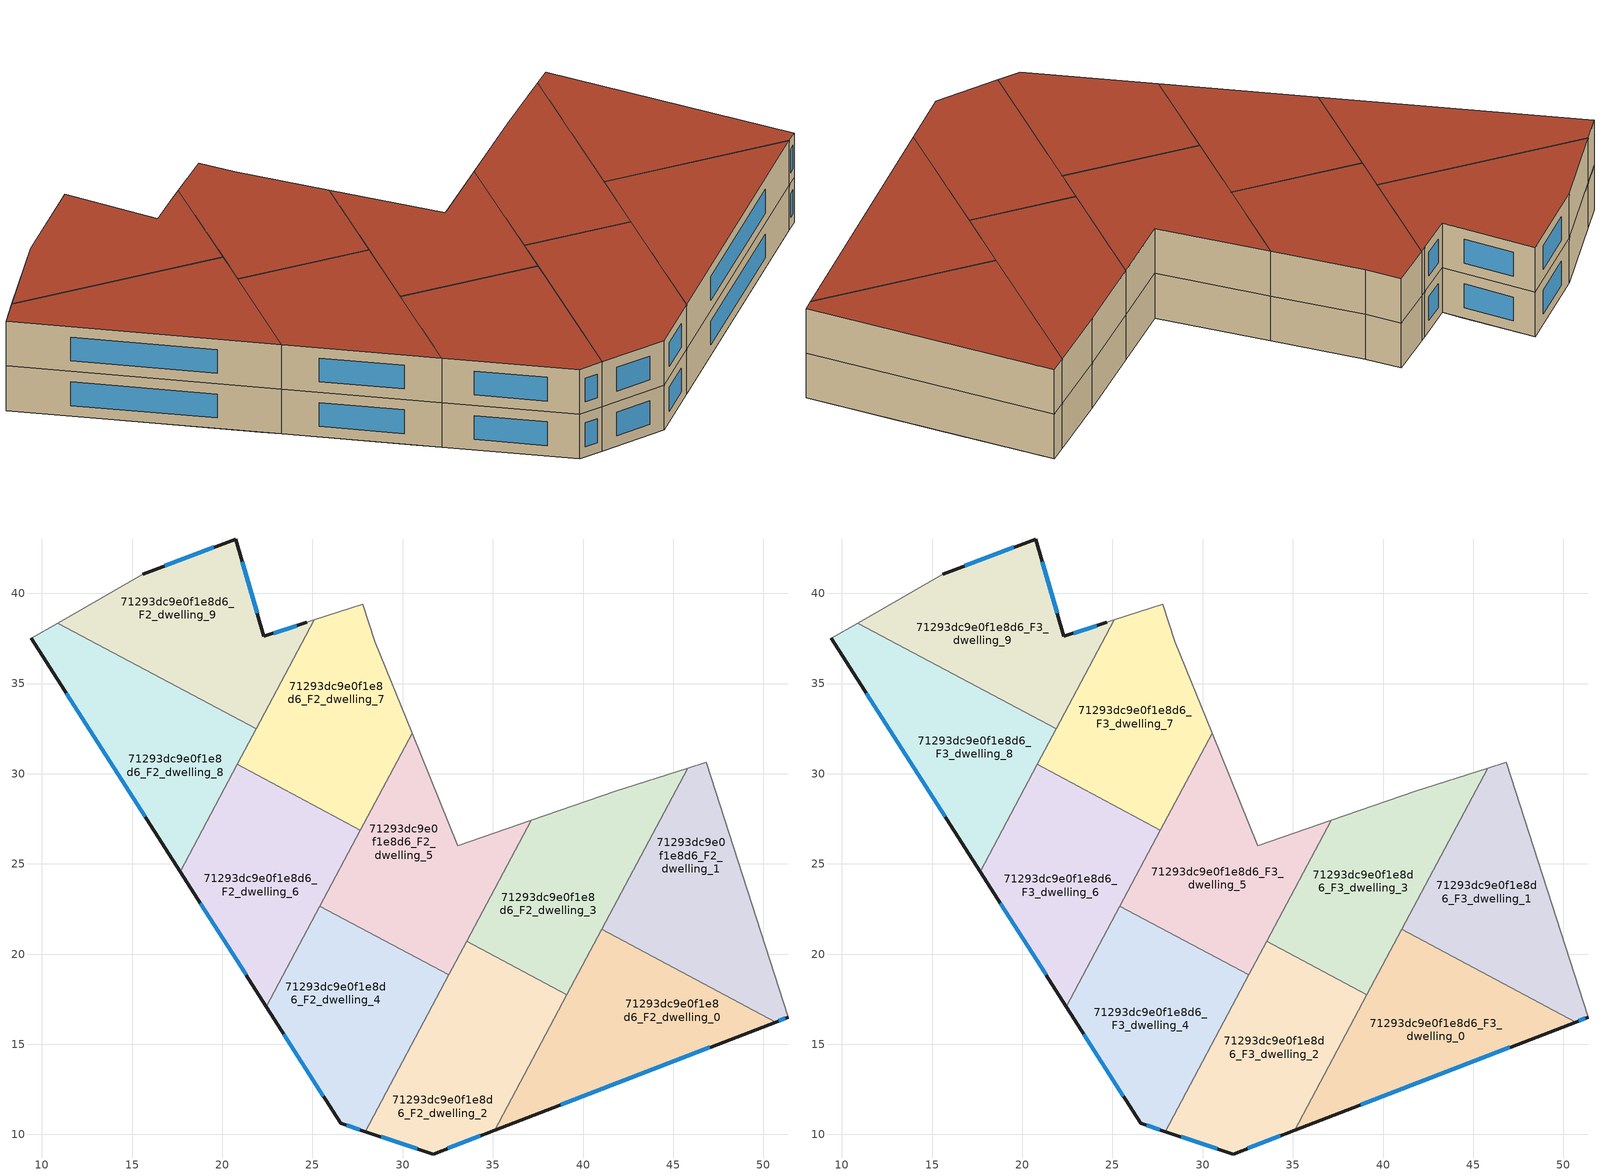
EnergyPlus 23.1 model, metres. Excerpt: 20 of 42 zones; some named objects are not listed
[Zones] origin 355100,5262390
71293dc9e0f1e8d6_F2_dwelling_0
 floor to 71293dc9e0f1e8d6_F1_dwelling_1 (EU_floor_Construction): 50.68,16.24 43.59,13.5 40.41,18.49 43.16,20.25 z6
 floor to 71293dc9e0f1e8d6_F1_dwelling_3 (EU_floor_Construction): 43.16,20.25 39.04,17.61 41.04,21.38 z6
 floor adiabatic (EU_floor_Construction): 40.41,18.49 43.59,13.5 35.1,10.23 39.04,17.61 z6
 wall outside (EU_wall_Construction): 35.1,10.23 50.68,16.24 z6:9
 wall to 71293dc9e0f1e8d6_F2_dwelling_1 (EU_wall_Construction): 50.68,16.24 41.04,21.38 z6:9
 wall to 71293dc9e0f1e8d6_F2_dwelling_2 (EU_wall_Construction): 39.11,17.75 35.1,10.23 z6:9
 wall to 71293dc9e0f1e8d6_F2_dwelling_3 (EU_wall_Construction): 41.04,21.38 39.11,17.75 z6:9
 window (EU_Window_Construction): 38.76,11.64 47.03,14.83 z6.7:8.3
71293dc9e0f1e8d6_F2_dwelling_1
 floor to 71293dc9e0f1e8d6_F1_dwelling_5 (EU_floor_Construction): 46.84,30.65 48.99,23.96 43.18,20.25 41.69,22.59 45.81,30.32 z6
 floor to 71293dc9e0f1e8d6_F1_dwelling_1 (EU_floor_Construction): 48.99,23.96 51.38,16.5 50.68,16.24 43.16,20.25 z6
 floor to 71293dc9e0f1e8d6_F1_dwelling_3 (EU_floor_Construction): 41.69,22.59 43.18,20.25 43.16,20.24 41.04,21.38 z6
 wall outside (EU_wall_Construction): 50.68,16.24 51.38,16.5 z6:9
 wall adiabatic (EU_wall_Construction): 51.38,16.5 46.84,30.65 45.81,30.32 z6:9
 wall to 71293dc9e0f1e8d6_F2_dwelling_3 (EU_wall_Construction): 45.81,30.32 41.04,21.38 z6:9
 window (EU_Window_Construction): 50.85,16.3 51.21,16.44 z6.7:8.3
71293dc9e0f1e8d6_F2_dwelling_2
 floor to 71293dc9e0f1e8d6_F1_dwelling_0 (EU_floor_Construction): 31.95,17.68 35.83,11.6 35.11,10.23 31.7,8.92 27.94,10.16 z6
 floor to 71293dc9e0f1e8d6_F1_dwelling_2 (EU_floor_Construction): 37.26,18.74 38.28,17.13 39.04,17.61 35.83,11.6 31.95,17.68 32.74,19.18 34.42,20.25 z6
 floor to 71293dc9e0f1e8d6_F1_dwelling_3 (EU_floor_Construction): 39.11,17.75 39.04,17.61 38.28,17.13 37.26,18.74 z6
 floor to 71293dc9e0f1e8d6_F1_dwelling_4 (EU_floor_Construction): 34.42,20.25 32.74,19.18 33.56,20.71 z6
 wall outside (EU_wall_Construction): 27.94,10.16 31.7,8.92 35.1,10.23 z6:9
 wall to 71293dc9e0f1e8d6_F2_dwelling_4 (EU_wall_Construction): 32.57,18.84 27.94,10.16 z6:9
 wall to 71293dc9e0f1e8d6_F2_dwelling_3 (EU_wall_Construction): 39.11,17.75 33.56,20.71 z6:9
 wall to 71293dc9e0f1e8d6_F2_dwelling_5 (EU_wall_Construction): 33.56,20.71 32.57,18.84 z6:9
 window (EU_Window_Construction): 28.82,9.87 30.81,9.21 / 32.5,9.23 34.3,9.92 z6.7:8.3
71293dc9e0f1e8d6_F2_dwelling_3
 floor to 71293dc9e0f1e8d6_F1_dwelling_3 (EU_floor_Construction): 38.34,27.84 41.69,22.59 39.11,17.75 37.26,18.74 35.75,21.1 34.63,20.38 33.95,21.45 37.13,27.42 z6
 floor to 71293dc9e0f1e8d6_F1_dwelling_5 (EU_floor_Construction): 45.81,30.32 41.69,22.59 38.34,27.84 41.8,29.04 z6
 floor to 71293dc9e0f1e8d6_F1_dwelling_2 (EU_floor_Construction): 35.75,21.1 37.26,18.74 34.42,20.25 z6
 floor to 71293dc9e0f1e8d6_F1_dwelling_4 (EU_floor_Construction): 33.95,21.45 34.63,20.38 34.42,20.25 33.56,20.71 z6
 wall adiabatic (EU_wall_Construction): 45.81,30.32 41.8,29.04 37.13,27.42 z6:9
 wall to 71293dc9e0f1e8d6_F2_dwelling_5 (EU_wall_Construction): 37.13,27.42 33.56,20.71 z6:9
71293dc9e0f1e8d6_F2_dwelling_4
 floor to 71293dc9e0f1e8d6_F1_dwelling_4 (EU_floor_Construction): 32.38,18.95 24.48,13.9 22.44,17.09 23.8,19.65 27.1,21.76 z6
 floor to 71293dc9e0f1e8d6_F1_dwelling_0 (EU_floor_Construction): 31.5,18.38 31.95,17.68 27.94,10.16 26.58,10.61 24.48,13.9 z6
 floor adiabatic (EU_floor_Construction): 27.1,21.76 23.8,19.65 25.41,22.66 z6
 floor to 71293dc9e0f1e8d6_F1_dwelling_2 (EU_floor_Construction): 32.57,18.84 31.95,17.68 31.5,18.38 32.38,18.95 z6
 wall outside (EU_wall_Construction): 22.44,17.09 26.58,10.61 27.94,10.16 z6:9
 wall to 71293dc9e0f1e8d6_F2_dwelling_5 (EU_wall_Construction): 32.57,18.84 25.41,22.66 z6:9
 wall to 71293dc9e0f1e8d6_F2_dwelling_6 (EU_wall_Construction): 25.41,22.66 22.44,17.09 z6:9
 window (EU_Window_Construction): 23.41,15.57 25.6,12.13 / 26.9,10.51 27.62,10.27 z6.7:8.3
71293dc9e0f1e8d6_F2_dwelling_5
 floor to 71293dc9e0f1e8d6_F1_dwelling_3 (EU_floor_Construction): 37.13,27.42 33.95,21.45 31.83,24.77 33.21,25.65 31.51,29.82 33.07,26.01 z6
 floor to 71293dc9e0f1e8d6_F1_dwelling_7 (EU_floor_Construction): 30.52,32.25 33.21,25.65 27.79,22.19 26.36,24.44 z6
 floor to 71293dc9e0f1e8d6_F1_dwelling_4 (EU_floor_Construction): 31.83,24.77 33.95,21.45 32.74,19.18 32.38,18.95 27.1,21.76 z6
 floor to 71293dc9e0f1e8d6_F1_dwelling_2 (EU_floor_Construction): 32.74,19.18 32.57,18.84 32.38,18.95 z6
 floor adiabatic (EU_floor_Construction): 26.36,24.44 27.79,22.19 27.1,21.76 25.41,22.66 z6
 wall adiabatic (EU_wall_Construction): 37.13,27.42 33.07,26.01 30.52,32.25 z6:9
 wall to 71293dc9e0f1e8d6_F2_dwelling_7 (EU_wall_Construction): 30.52,32.25 27.66,26.88 z6:9
 wall to 71293dc9e0f1e8d6_F2_dwelling_6 (EU_wall_Construction): 27.66,26.88 25.41,22.66 z6:9
71293dc9e0f1e8d6_F2_dwelling_6
 floor to 71293dc9e0f1e8d6_F1_dwelling_6 (EU_floor_Construction): 23.32,29.19 26.36,24.44 23.8,19.65 21.67,18.29 17.66,24.57 18.8,26.71 22.98,29.37 z6
 floor to 71293dc9e0f1e8d6_F1_dwelling_4 (EU_floor_Construction): 23.8,19.65 22.44,17.09 21.67,18.29 z6
 floor to 71293dc9e0f1e8d6_F1_dwelling_7 (EU_floor_Construction): 27.66,26.88 26.36,24.44 23.32,29.19 z6
 floor adiabatic (EU_floor_Construction): 22.98,29.37 18.8,26.71 20.83,30.52 z6
 wall outside (EU_wall_Construction): 17.66,24.57 22.44,17.09 z6:9
 wall to 71293dc9e0f1e8d6_F2_dwelling_7 (EU_wall_Construction): 27.66,26.88 20.83,30.52 z6:9
 wall to 71293dc9e0f1e8d6_F2_dwelling_8 (EU_wall_Construction): 20.83,30.52 17.66,24.57 z6:9
 window (EU_Window_Construction): 18.78,22.82 21.32,18.85 z6.7:8.3
71293dc9e0f1e8d6_F2_dwelling_7
 floor to 71293dc9e0f1e8d6_F1_dwelling_9 (EU_floor_Construction): 27.78,39.39 28.44,37.34 29.89,33.79 23.28,29.56 21.67,32.09 25.1,38.54 z6
 floor to 71293dc9e0f1e8d6_F1_dwelling_7 (EU_floor_Construction): 29.89,33.79 30.52,32.25 27.66,26.88 23.32,29.19 23.14,29.48 z6
 floor to 71293dc9e0f1e8d6_F1_dwelling_8 (EU_floor_Construction): 21.67,32.09 23.28,29.56 22.98,29.37 20.83,30.52 z6
 floor to 71293dc9e0f1e8d6_F1_dwelling_6 (EU_floor_Construction): 23.14,29.48 23.32,29.19 22.98,29.37 z6
 wall adiabatic (EU_wall_Construction): 30.52,32.25 28.44,37.34 27.78,39.39 25.1,38.54 z6:9
 wall to 71293dc9e0f1e8d6_F2_dwelling_9 (EU_wall_Construction): 25.1,38.54 21.88,32.5 z6:9
 wall to 71293dc9e0f1e8d6_F2_dwelling_8 (EU_wall_Construction): 21.88,32.5 20.83,30.52 z6:9
71293dc9e0f1e8d6_F2_dwelling_8
 floor to 71293dc9e0f1e8d6_F1_dwelling_8 (EU_floor_Construction): 21.16,32.88 21.67,32.09 18.8,26.71 17.03,25.57 12.48,32.7 16.58,35.32 z6
 floor to 71293dc9e0f1e8d6_F1_dwelling_10 (EU_floor_Construction): 16.58,35.32 12.48,32.7 9.41,37.5 10.89,38.35 z6
 floor to 71293dc9e0f1e8d6_F1_dwelling_6 (EU_floor_Construction): 18.8,26.71 17.66,24.57 17.03,25.57 z6
 floor to 71293dc9e0f1e8d6_F1_dwelling_9 (EU_floor_Construction): 21.88,32.5 21.67,32.09 21.16,32.88 z6
 wall outside (EU_wall_Construction): 9.41,37.5 17.66,24.57 z6:9
 wall adiabatic (EU_wall_Construction): 10.89,38.36 9.41,37.5 z6:9
 wall to 71293dc9e0f1e8d6_F2_dwelling_9 (EU_wall_Construction): 21.88,32.5 10.89,38.36 z6:9
 window (EU_Window_Construction): 11.35,34.47 15.73,27.61 z6.7:8.3
71293dc9e0f1e8d6_F2_dwelling_9
 floor to 71293dc9e0f1e8d6_F1_dwelling_10 (EU_floor_Construction): 20.74,43.02 21.96,38.76 16.58,35.32 10.89,38.35 15.59,41.06 z6
 floor to 71293dc9e0f1e8d6_F1_dwelling_8 (EU_floor_Construction): 18.73,36.69 21.16,32.88 16.58,35.32 z6
 floor to 71293dc9e0f1e8d6_F1_dwelling_9 (EU_floor_Construction): 25.1,38.54 21.88,32.5 21.16,32.88 18.73,36.69 21.96,38.76 22.29,37.62 24.68,38.4 z6
 wall outside (EU_wall_Construction): 24.68,38.4 22.29,37.62 20.74,43.02 15.59,41.06 z6:9
 wall adiabatic (EU_wall_Construction): 25.1,38.54 24.68,38.4 / 15.59,41.06 10.89,38.36 z6:9
 window (EU_Window_Construction): 24.12,38.22 22.85,37.8 / 19.53,42.56 16.8,41.52 / 21.93,38.89 21.1,41.75 z6.7:8.3
71293dc9e0f1e8d6_F3_dwelling_0
 floor to 71293dc9e0f1e8d6_F2_dwelling_0 (EU_floor_Construction): 50.68,16.24 35.1,10.23 41.04,21.38 z9
 wall outside (EU_wall_Construction): 35.1,10.23 50.68,16.24 z9:12
 wall to 71293dc9e0f1e8d6_F3_dwelling_1 (EU_wall_Construction): 50.68,16.24 41.04,21.38 z9:12
 wall to 71293dc9e0f1e8d6_F3_dwelling_2 (EU_wall_Construction): 39.11,17.75 35.1,10.23 z9:12
 wall to 71293dc9e0f1e8d6_F3_dwelling_3 (EU_wall_Construction): 41.04,21.38 39.11,17.75 z9:12
 window (EU_Window_Construction): 38.76,11.64 47.03,14.83 z9.7:11.3
 roof outside (EU_roof_Construction): 50.68,16.24 41.04,21.38 35.1,10.23 z12
71293dc9e0f1e8d6_F3_dwelling_1
 floor to 71293dc9e0f1e8d6_F2_dwelling_1 (EU_floor_Construction): 46.84,30.65 51.38,16.5 50.68,16.24 41.04,21.38 45.81,30.32 z9
 wall outside (EU_wall_Construction): 50.68,16.24 51.38,16.5 z9:12
 wall adiabatic (EU_wall_Construction): 51.38,16.5 46.84,30.65 45.81,30.32 z9:12
 wall to 71293dc9e0f1e8d6_F3_dwelling_3 (EU_wall_Construction): 45.81,30.32 41.04,21.38 z9:12
 window (EU_Window_Construction): 50.85,16.3 51.21,16.44 z9.7:11.3
 roof outside (EU_roof_Construction): 51.38,16.5 46.84,30.65 45.81,30.32 41.04,21.38 50.68,16.24 z12
71293dc9e0f1e8d6_F3_dwelling_2
 floor to 71293dc9e0f1e8d6_F2_dwelling_2 (EU_floor_Construction): 39.11,17.75 35.1,10.23 31.7,8.92 27.94,10.16 33.56,20.71 z9
 wall outside (EU_wall_Construction): 27.94,10.16 31.7,8.92 35.1,10.23 z9:12
 wall to 71293dc9e0f1e8d6_F3_dwelling_4 (EU_wall_Construction): 32.57,18.84 27.94,10.16 z9:12
 wall to 71293dc9e0f1e8d6_F3_dwelling_3 (EU_wall_Construction): 39.11,17.75 33.56,20.71 z9:12
 wall to 71293dc9e0f1e8d6_F3_dwelling_5 (EU_wall_Construction): 33.56,20.71 32.57,18.84 z9:12
 window (EU_Window_Construction): 28.82,9.87 30.81,9.21 / 32.5,9.23 34.3,9.92 z9.7:11.3
 roof outside (EU_roof_Construction): 35.1,10.23 39.11,17.75 33.56,20.71 27.94,10.16 31.7,8.92 z12
71293dc9e0f1e8d6_F3_dwelling_3
 floor to 71293dc9e0f1e8d6_F2_dwelling_3 (EU_floor_Construction): 45.81,30.32 39.11,17.75 33.56,20.71 37.13,27.42 41.8,29.04 z9
 wall adiabatic (EU_wall_Construction): 45.81,30.32 41.8,29.04 37.13,27.42 z9:12
 wall to 71293dc9e0f1e8d6_F3_dwelling_5 (EU_wall_Construction): 37.13,27.42 33.56,20.71 z9:12
 roof outside (EU_roof_Construction): 39.11,17.75 45.81,30.32 41.8,29.04 37.13,27.42 33.56,20.71 z12
71293dc9e0f1e8d6_F3_dwelling_4
 floor to 71293dc9e0f1e8d6_F2_dwelling_4 (EU_floor_Construction): 32.57,18.84 27.94,10.16 26.58,10.61 22.44,17.09 25.41,22.66 z9
 wall outside (EU_wall_Construction): 22.44,17.09 26.58,10.61 27.94,10.16 z9:12
 wall to 71293dc9e0f1e8d6_F3_dwelling_5 (EU_wall_Construction): 32.57,18.84 25.41,22.66 z9:12
 wall to 71293dc9e0f1e8d6_F3_dwelling_6 (EU_wall_Construction): 25.41,22.66 22.44,17.09 z9:12
 window (EU_Window_Construction): 23.41,15.57 25.6,12.13 / 26.9,10.51 27.62,10.27 z9.7:11.3
 roof outside (EU_roof_Construction): 27.94,10.16 32.57,18.84 25.41,22.66 22.44,17.09 26.58,10.61 z12
71293dc9e0f1e8d6_F3_dwelling_5
 floor to 71293dc9e0f1e8d6_F2_dwelling_5 (EU_floor_Construction): 37.13,27.42 32.57,18.84 25.41,22.66 30.52,32.25 33.07,26.01 z9
 wall adiabatic (EU_wall_Construction): 37.13,27.42 33.07,26.01 30.52,32.25 z9:12
 wall to 71293dc9e0f1e8d6_F3_dwelling_7 (EU_wall_Construction): 30.52,32.25 27.66,26.88 z9:12
 wall to 71293dc9e0f1e8d6_F3_dwelling_6 (EU_wall_Construction): 27.66,26.88 25.41,22.66 z9:12
 roof outside (EU_roof_Construction): 32.57,18.84 37.13,27.42 33.07,26.01 30.52,32.25 25.41,22.66 z12
71293dc9e0f1e8d6_F3_dwelling_6
 floor to 71293dc9e0f1e8d6_F2_dwelling_6 (EU_floor_Construction): 27.66,26.88 22.44,17.09 17.66,24.57 20.83,30.52 z9
 wall outside (EU_wall_Construction): 17.66,24.57 22.44,17.09 z9:12
 wall to 71293dc9e0f1e8d6_F3_dwelling_7 (EU_wall_Construction): 27.66,26.88 20.83,30.52 z9:12
 wall to 71293dc9e0f1e8d6_F3_dwelling_8 (EU_wall_Construction): 20.83,30.52 17.66,24.57 z9:12
 window (EU_Window_Construction): 18.78,22.82 21.32,18.85 z9.7:11.3
 roof outside (EU_roof_Construction): 22.44,17.09 27.66,26.88 20.83,30.52 17.66,24.57 z12
71293dc9e0f1e8d6_F3_dwelling_7
 floor to 71293dc9e0f1e8d6_F2_dwelling_7 (EU_floor_Construction): 27.78,39.39 28.44,37.34 30.52,32.25 27.66,26.88 20.83,30.52 25.1,38.54 z9
 wall adiabatic (EU_wall_Construction): 30.52,32.25 28.44,37.34 27.78,39.39 25.1,38.54 z9:12
 wall to 71293dc9e0f1e8d6_F3_dwelling_9 (EU_wall_Construction): 25.1,38.54 21.88,32.5 z9:12
 wall to 71293dc9e0f1e8d6_F3_dwelling_8 (EU_wall_Construction): 21.88,32.5 20.83,30.52 z9:12
 roof outside (EU_roof_Construction): 27.66,26.88 30.52,32.25 28.44,37.34 27.78,39.39 25.1,38.54 20.83,30.52 z12
71293dc9e0f1e8d6_F3_dwelling_8
 floor to 71293dc9e0f1e8d6_F2_dwelling_8 (EU_floor_Construction): 21.88,32.5 17.66,24.57 9.41,37.5 10.89,38.36 z9
 wall outside (EU_wall_Construction): 9.41,37.5 17.66,24.57 z9:12
 wall adiabatic (EU_wall_Construction): 10.89,38.36 9.41,37.5 z9:12
 wall to 71293dc9e0f1e8d6_F3_dwelling_9 (EU_wall_Construction): 21.88,32.5 10.89,38.36 z9:12
 window (EU_Window_Construction): 11.35,34.47 15.73,27.61 z9.7:11.3
 roof outside (EU_roof_Construction): 17.66,24.57 21.88,32.5 10.89,38.36 9.41,37.5 z12
71293dc9e0f1e8d6_F3_dwelling_9
 floor to 71293dc9e0f1e8d6_F2_dwelling_9 (EU_floor_Construction): 20.74,43.02 22.29,37.62 24.68,38.4 25.1,38.54 21.88,32.5 10.89,38.36 15.59,41.06 z9
 wall outside (EU_wall_Construction): 24.68,38.4 22.29,37.62 20.74,43.02 15.59,41.06 z9:12
 wall adiabatic (EU_wall_Construction): 25.1,38.54 24.68,38.4 / 15.59,41.06 10.89,38.36 z9:12
 window (EU_Window_Construction): 24.12,38.22 22.85,37.8 / 19.53,42.56 16.8,41.52 / 21.93,38.89 21.1,41.75 z9.7:11.3
 roof outside (EU_roof_Construction): 21.88,32.5 25.1,38.54 24.68,38.4 22.29,37.62 20.74,43.02 15.59,41.06 10.89,38.36 z12
[Building]
EU S2 Campaign: North Axis=0; Terrain=City; Solar Distribution=FullExterior
[Site:Location]
Budapest.Ferenc.Liszt.Intl.AP: Latitude=47.437; Longitude=19.256; Time Zone=1; Elevation=185
[SizingPeriod:WeatherFileDays]
AnnualSizingPeriod: Begin Month=1; Begin Day of Month=1; End Month=12; End Day of Month=31; Day of Week for Start Day=Monday; Use Weather File Daylight Saving Period=No; Use Weather File Rain and Snow Indicators=No
[MATERIAL]
EU_InternalMass_Material: Roughness=MediumRough; Thickness=0.1; Conductivity=1; Density=1800; Specific Heat=900; Thermal Absorptance=0.9; Solar Absorptance=0.7; Visible Absorptance=0.7
[MATERIAL:NOMASS] Roughness=MediumRough; Thermal Absorptance=0.9; Solar Absorptance=0.7; Visible Absorptance=0.7
Name | Thermal Resistance
EU_wall_NoMass | 0.832559
EU_roof_NoMass | 1.39638
EU_floor_NoMass | 0.872794
[WINDOWMATERIAL:SIMPLEGLAZINGSYSTEM]
EU_Window_SimpleGlazing: UFactor=2.79869; Solar Heat Gain Coefficient=0.75; Visible Transmittance=0.75
[CONSTRUCTION]
EU_wall_Construction: EU_wall_NoMass
EU_roof_Construction: EU_roof_NoMass
EU_floor_Construction: EU_floor_NoMass
EU_Window_Construction: EU_Window_SimpleGlazing
EU_InternalMass_Construction: EU_InternalMass_Material
[ZONE] Type=1; Multiplier=1; Ceiling Height=autocalculate; Floor Area=autocalculate; Part of Total Floor Area=Yes
Name | Volume
71293dc9e0f1e8d6_F2_dwelling_0; 71293dc9e0f1e8d6_F3_dwelling_0 | 206.943
71293dc9e0f1e8d6_F2_dwelling_1; 71293dc9e0f1e8d6_F3_dwelling_1 | 206.934
71293dc9e0f1e8d6_F2_dwelling_2; 71293dc9e0f1e8d6_F3_dwelling_2 | 206.93
71293dc9e0f1e8d6_F2_dwelling_3; 71293dc9e0f1e8d6_F3_dwelling_3; 71293dc9e0f1e8d6_F2_dwelling_9; 71293dc9e0f1e8d6_F3_dwelling_9 | 206.918
71293dc9e0f1e8d6_F2_dwelling_4; 71293dc9e0f1e8d6_F3_dwelling_4 | 206.901
71293dc9e0f1e8d6_F2_dwelling_5; 71293dc9e0f1e8d6_F3_dwelling_5 | 206.903
71293dc9e0f1e8d6_F2_dwelling_6; 71293dc9e0f1e8d6_F3_dwelling_6 | 206.921
71293dc9e0f1e8d6_F2_dwelling_7; 71293dc9e0f1e8d6_F3_dwelling_7 | 206.923
71293dc9e0f1e8d6_F2_dwelling_8; 71293dc9e0f1e8d6_F3_dwelling_8 | 206.952
[INTERNALMASS] Construction=EU_InternalMass_Construction
Name | Zone or ZoneList | Surface Area
71293dc9e0f1e8d6_F2_dwelling_0_EU_InternalMass | 71293dc9e0f1e8d6_F2_dwelling_0 | 68.9803
71293dc9e0f1e8d6_F2_dwelling_1_EU_InternalMass | 71293dc9e0f1e8d6_F2_dwelling_1 | 68.9783
71293dc9e0f1e8d6_F2_dwelling_2_EU_InternalMass | 71293dc9e0f1e8d6_F2_dwelling_2 | 68.977
71293dc9e0f1e8d6_F2_dwelling_3_EU_InternalMass | 71293dc9e0f1e8d6_F2_dwelling_3 | 68.9732
71293dc9e0f1e8d6_F2_dwelling_4_EU_InternalMass | 71293dc9e0f1e8d6_F2_dwelling_4 | 68.9671
71293dc9e0f1e8d6_F2_dwelling_5_EU_InternalMass | 71293dc9e0f1e8d6_F2_dwelling_5 | 68.9657
71293dc9e0f1e8d6_F2_dwelling_6_EU_InternalMass | 71293dc9e0f1e8d6_F2_dwelling_6 | 68.9715
71293dc9e0f1e8d6_F2_dwelling_7_EU_InternalMass | 71293dc9e0f1e8d6_F2_dwelling_7 | 68.9735
71293dc9e0f1e8d6_F2_dwelling_8_EU_InternalMass | 71293dc9e0f1e8d6_F2_dwelling_8 | 68.9811
71293dc9e0f1e8d6_F2_dwelling_9_EU_InternalMass | 71293dc9e0f1e8d6_F2_dwelling_9 | 68.9721
71293dc9e0f1e8d6_F3_dwelling_0_EU_InternalMass | 71293dc9e0f1e8d6_F3_dwelling_0 | 68.9803
71293dc9e0f1e8d6_F3_dwelling_1_EU_InternalMass | 71293dc9e0f1e8d6_F3_dwelling_1 | 68.9783
71293dc9e0f1e8d6_F3_dwelling_2_EU_InternalMass | 71293dc9e0f1e8d6_F3_dwelling_2 | 68.977
71293dc9e0f1e8d6_F3_dwelling_3_EU_InternalMass | 71293dc9e0f1e8d6_F3_dwelling_3 | 68.9732
71293dc9e0f1e8d6_F3_dwelling_4_EU_InternalMass | 71293dc9e0f1e8d6_F3_dwelling_4 | 68.9671
71293dc9e0f1e8d6_F3_dwelling_5_EU_InternalMass | 71293dc9e0f1e8d6_F3_dwelling_5 | 68.9657
71293dc9e0f1e8d6_F3_dwelling_6_EU_InternalMass | 71293dc9e0f1e8d6_F3_dwelling_6 | 68.9715
71293dc9e0f1e8d6_F3_dwelling_7_EU_InternalMass | 71293dc9e0f1e8d6_F3_dwelling_7 | 68.9735
71293dc9e0f1e8d6_F3_dwelling_8_EU_InternalMass | 71293dc9e0f1e8d6_F3_dwelling_8 | 68.9811
71293dc9e0f1e8d6_F3_dwelling_9_EU_InternalMass | 71293dc9e0f1e8d6_F3_dwelling_9 | 68.9721
[OTHEREQUIPMENT] Fuel Type=Electricity; Design Level Calculation Method=Watts/Area; Power per Zone Floor Area=1; Fraction Latent=0; Fraction Radiant=0; Fraction Lost=0; Carbon Dioxide Generation Rate=0; EndUse Subcategory=EU_Step8_InternalGains
Name | Zone or ZoneList or Space or SpaceList | Schedule
EU_Step8_InternalGain_71293dc9e0f1e8d6_F2_dwelling_0_f000 | 71293dc9e0f1e8d6_F2_dwelling_0 | EU_Step8_GainSchedule_71293dc9e0f1e8d6_F2_dwelling_0_f000
EU_Step8_InternalGain_71293dc9e0f1e8d6_F2_dwelling_1_f000 | 71293dc9e0f1e8d6_F2_dwelling_1 | EU_Step8_GainSchedule_71293dc9e0f1e8d6_F2_dwelling_1_f000
EU_Step8_InternalGain_71293dc9e0f1e8d6_F2_dwelling_2_f000 | 71293dc9e0f1e8d6_F2_dwelling_2 | EU_Step8_GainSchedule_71293dc9e0f1e8d6_F2_dwelling_2_f000
EU_Step8_InternalGain_71293dc9e0f1e8d6_F2_dwelling_3_f000 | 71293dc9e0f1e8d6_F2_dwelling_3 | EU_Step8_GainSchedule_71293dc9e0f1e8d6_F2_dwelling_3_f000
EU_Step8_InternalGain_71293dc9e0f1e8d6_F2_dwelling_4_f000 | 71293dc9e0f1e8d6_F2_dwelling_4 | EU_Step8_GainSchedule_71293dc9e0f1e8d6_F2_dwelling_4_f000
EU_Step8_InternalGain_71293dc9e0f1e8d6_F2_dwelling_5_f000 | 71293dc9e0f1e8d6_F2_dwelling_5 | EU_Step8_GainSchedule_71293dc9e0f1e8d6_F2_dwelling_5_f000
EU_Step8_InternalGain_71293dc9e0f1e8d6_F2_dwelling_6_f000 | 71293dc9e0f1e8d6_F2_dwelling_6 | EU_Step8_GainSchedule_71293dc9e0f1e8d6_F2_dwelling_6_f000
EU_Step8_InternalGain_71293dc9e0f1e8d6_F2_dwelling_7_f000 | 71293dc9e0f1e8d6_F2_dwelling_7 | EU_Step8_GainSchedule_71293dc9e0f1e8d6_F2_dwelling_7_f000
EU_Step8_InternalGain_71293dc9e0f1e8d6_F2_dwelling_8_f000 | 71293dc9e0f1e8d6_F2_dwelling_8 | EU_Step8_GainSchedule_71293dc9e0f1e8d6_F2_dwelling_8_f000
EU_Step8_InternalGain_71293dc9e0f1e8d6_F2_dwelling_9_f000 | 71293dc9e0f1e8d6_F2_dwelling_9 | EU_Step8_GainSchedule_71293dc9e0f1e8d6_F2_dwelling_9_f000
EU_Step8_InternalGain_71293dc9e0f1e8d6_F3_dwelling_0_f000 | 71293dc9e0f1e8d6_F3_dwelling_0 | EU_Step8_GainSchedule_71293dc9e0f1e8d6_F3_dwelling_0_f000
EU_Step8_InternalGain_71293dc9e0f1e8d6_F3_dwelling_1_f000 | 71293dc9e0f1e8d6_F3_dwelling_1 | EU_Step8_GainSchedule_71293dc9e0f1e8d6_F3_dwelling_1_f000
EU_Step8_InternalGain_71293dc9e0f1e8d6_F3_dwelling_2_f000 | 71293dc9e0f1e8d6_F3_dwelling_2 | EU_Step8_GainSchedule_71293dc9e0f1e8d6_F3_dwelling_2_f000
EU_Step8_InternalGain_71293dc9e0f1e8d6_F3_dwelling_3_f000 | 71293dc9e0f1e8d6_F3_dwelling_3 | EU_Step8_GainSchedule_71293dc9e0f1e8d6_F3_dwelling_3_f000
EU_Step8_InternalGain_71293dc9e0f1e8d6_F3_dwelling_4_f000 | 71293dc9e0f1e8d6_F3_dwelling_4 | EU_Step8_GainSchedule_71293dc9e0f1e8d6_F3_dwelling_4_f000
EU_Step8_InternalGain_71293dc9e0f1e8d6_F3_dwelling_5_f000 | 71293dc9e0f1e8d6_F3_dwelling_5 | EU_Step8_GainSchedule_71293dc9e0f1e8d6_F3_dwelling_5_f000
EU_Step8_InternalGain_71293dc9e0f1e8d6_F3_dwelling_6_f000 | 71293dc9e0f1e8d6_F3_dwelling_6 | EU_Step8_GainSchedule_71293dc9e0f1e8d6_F3_dwelling_6_f000
EU_Step8_InternalGain_71293dc9e0f1e8d6_F3_dwelling_7_f000 | 71293dc9e0f1e8d6_F3_dwelling_7 | EU_Step8_GainSchedule_71293dc9e0f1e8d6_F3_dwelling_7_f000
EU_Step8_InternalGain_71293dc9e0f1e8d6_F3_dwelling_8_f000 | 71293dc9e0f1e8d6_F3_dwelling_8 | EU_Step8_GainSchedule_71293dc9e0f1e8d6_F3_dwelling_8_f000
EU_Step8_InternalGain_71293dc9e0f1e8d6_F3_dwelling_9_f000 | 71293dc9e0f1e8d6_F3_dwelling_9 | EU_Step8_GainSchedule_71293dc9e0f1e8d6_F3_dwelling_9_f000
[ZONEVENTILATION:DESIGNFLOWRATE] Schedule=EU_AlwaysOn; Design Flow Rate Calculation Method=AirChanges/Hour; Air Changes per Hour=0.475469; Ventilation Type=Natural; Fan Pressure Rise=0; Fan Total Efficiency=1; Constant Term Coefficient=1; Temperature Term Coefficient=0; Velocity Term Coefficient=0; Velocity Squared Term Coefficient=0; Minimum Indoor Temperature=-100; Maximum Indoor Temperature=100; Delta Temperature=-100; Minimum Outdoor Temperature=-100; Maximum Outdoor Temperature=100; Maximum Wind Speed=40
Name | Zone or ZoneList or Space or SpaceList
EU_ConstantAir_71293dc9e0f1e8d6_F2_dwelling_0 | 71293dc9e0f1e8d6_F2_dwelling_0
EU_ConstantAir_71293dc9e0f1e8d6_F2_dwelling_1 | 71293dc9e0f1e8d6_F2_dwelling_1
EU_ConstantAir_71293dc9e0f1e8d6_F2_dwelling_2 | 71293dc9e0f1e8d6_F2_dwelling_2
EU_ConstantAir_71293dc9e0f1e8d6_F2_dwelling_3 | 71293dc9e0f1e8d6_F2_dwelling_3
EU_ConstantAir_71293dc9e0f1e8d6_F2_dwelling_4 | 71293dc9e0f1e8d6_F2_dwelling_4
EU_ConstantAir_71293dc9e0f1e8d6_F2_dwelling_5 | 71293dc9e0f1e8d6_F2_dwelling_5
EU_ConstantAir_71293dc9e0f1e8d6_F2_dwelling_6 | 71293dc9e0f1e8d6_F2_dwelling_6
EU_ConstantAir_71293dc9e0f1e8d6_F2_dwelling_7 | 71293dc9e0f1e8d6_F2_dwelling_7
EU_ConstantAir_71293dc9e0f1e8d6_F2_dwelling_8 | 71293dc9e0f1e8d6_F2_dwelling_8
EU_ConstantAir_71293dc9e0f1e8d6_F2_dwelling_9 | 71293dc9e0f1e8d6_F2_dwelling_9
EU_ConstantAir_71293dc9e0f1e8d6_F3_dwelling_0 | 71293dc9e0f1e8d6_F3_dwelling_0
EU_ConstantAir_71293dc9e0f1e8d6_F3_dwelling_1 | 71293dc9e0f1e8d6_F3_dwelling_1
EU_ConstantAir_71293dc9e0f1e8d6_F3_dwelling_2 | 71293dc9e0f1e8d6_F3_dwelling_2
EU_ConstantAir_71293dc9e0f1e8d6_F3_dwelling_3 | 71293dc9e0f1e8d6_F3_dwelling_3
EU_ConstantAir_71293dc9e0f1e8d6_F3_dwelling_4 | 71293dc9e0f1e8d6_F3_dwelling_4
EU_ConstantAir_71293dc9e0f1e8d6_F3_dwelling_5 | 71293dc9e0f1e8d6_F3_dwelling_5
EU_ConstantAir_71293dc9e0f1e8d6_F3_dwelling_6 | 71293dc9e0f1e8d6_F3_dwelling_6
EU_ConstantAir_71293dc9e0f1e8d6_F3_dwelling_7 | 71293dc9e0f1e8d6_F3_dwelling_7
EU_ConstantAir_71293dc9e0f1e8d6_F3_dwelling_8 | 71293dc9e0f1e8d6_F3_dwelling_8
EU_ConstantAir_71293dc9e0f1e8d6_F3_dwelling_9 | 71293dc9e0f1e8d6_F3_dwelling_9
[HVACTEMPLATE:ZONE:IDEALLOADSAIRSYSTEM] System Availability Schedule=EU_AlwaysOn; Maximum Heating Supply Air Temperature=50; Minimum Cooling Supply Air Temperature=13; Maximum Heating Supply Air Humidity Ratio=0.0156; Minimum Cooling Supply Air Humidity Ratio=0.0077; Heating Limit=NoLimit; Cooling Limit=NoLimit; Heating Availability Schedule=EU_AlwaysOn; Cooling Availability Schedule=EU_CoolingOff; Dehumidification Control Type=ConstantSensibleHeatRatio; Cooling Sensible Heat Ratio=0.7; Dehumidification Setpoint=60; Humidification Control Type=None; Humidification Setpoint=30; Outdoor Air Method=None; Outdoor Air Flow Rate per Person=0.00944; Outdoor Air Flow Rate per Zone Floor Area=0; Outdoor Air Flow Rate per Zone=0; Demand Controlled Ventilation Type=None; Outdoor Air Economizer Type=NoEconomizer; Heat Recovery Type=None; Sensible Heat Recovery Effectiveness=0.7; Latent Heat Recovery Effectiveness=0.65
Name | Template Thermostat
71293dc9e0f1e8d6_F2_dwelling_0 | EU_HeatOnly_71293dc9e0f1e8d6_F2_dwelling_0
71293dc9e0f1e8d6_F2_dwelling_1 | EU_HeatOnly_71293dc9e0f1e8d6_F2_dwelling_1
71293dc9e0f1e8d6_F2_dwelling_2 | EU_HeatOnly_71293dc9e0f1e8d6_F2_dwelling_2
71293dc9e0f1e8d6_F2_dwelling_3 | EU_HeatOnly_71293dc9e0f1e8d6_F2_dwelling_3
71293dc9e0f1e8d6_F2_dwelling_4 | EU_HeatOnly_71293dc9e0f1e8d6_F2_dwelling_4
71293dc9e0f1e8d6_F2_dwelling_5 | EU_HeatOnly_71293dc9e0f1e8d6_F2_dwelling_5
71293dc9e0f1e8d6_F2_dwelling_6 | EU_HeatOnly_71293dc9e0f1e8d6_F2_dwelling_6
71293dc9e0f1e8d6_F2_dwelling_7 | EU_HeatOnly_71293dc9e0f1e8d6_F2_dwelling_7
71293dc9e0f1e8d6_F2_dwelling_8 | EU_HeatOnly_71293dc9e0f1e8d6_F2_dwelling_8
71293dc9e0f1e8d6_F2_dwelling_9 | EU_HeatOnly_71293dc9e0f1e8d6_F2_dwelling_9
71293dc9e0f1e8d6_F3_dwelling_0 | EU_HeatOnly_71293dc9e0f1e8d6_F3_dwelling_0
71293dc9e0f1e8d6_F3_dwelling_1 | EU_HeatOnly_71293dc9e0f1e8d6_F3_dwelling_1
71293dc9e0f1e8d6_F3_dwelling_2 | EU_HeatOnly_71293dc9e0f1e8d6_F3_dwelling_2
71293dc9e0f1e8d6_F3_dwelling_3 | EU_HeatOnly_71293dc9e0f1e8d6_F3_dwelling_3
71293dc9e0f1e8d6_F3_dwelling_4 | EU_HeatOnly_71293dc9e0f1e8d6_F3_dwelling_4
71293dc9e0f1e8d6_F3_dwelling_5 | EU_HeatOnly_71293dc9e0f1e8d6_F3_dwelling_5
71293dc9e0f1e8d6_F3_dwelling_6 | EU_HeatOnly_71293dc9e0f1e8d6_F3_dwelling_6
71293dc9e0f1e8d6_F3_dwelling_7 | EU_HeatOnly_71293dc9e0f1e8d6_F3_dwelling_7
71293dc9e0f1e8d6_F3_dwelling_8 | EU_HeatOnly_71293dc9e0f1e8d6_F3_dwelling_8
71293dc9e0f1e8d6_F3_dwelling_9 | EU_HeatOnly_71293dc9e0f1e8d6_F3_dwelling_9
[SIZING:ZONE] Zone Cooling Design Supply Air Temperature Input Method=SupplyAirTemperature; Zone Cooling Design Supply Air Temperature=13; Zone Heating Design Supply Air Temperature Input Method=SupplyAirTemperature; Zone Heating Design Supply Air Temperature=50; Zone Cooling Design Supply Air Humidity Ratio=0.008; Zone Heating Design Supply Air Humidity Ratio=0.008; Cooling Design Air Flow Method=DesignDay; Cooling Design Air Flow Rate=0; Cooling Minimum Air Flow per Zone Floor Area=0.000762; Cooling Minimum Air Flow=0; Cooling Minimum Air Flow Fraction=0.2; Heating Design Air Flow Method=DesignDay; Heating Design Air Flow Rate=0; Heating Maximum Air Flow per Zone Floor Area=0.002032; Heating Maximum Air Flow=0.141576; Heating Maximum Air Flow Fraction=0.3; Account for Dedicated Outdoor Air System=No; Dedicated Outdoor Air System Control Strategy=NeutralSupplyAir; Dedicated Outdoor Air Low Setpoint Temperature for Design=autosize; Dedicated Outdoor Air High Setpoint Temperature for Design=autosize; Zone Load Sizing Method=Sensible Load Only No Latent Load; Zone Latent Cooling Design Supply Air Humidity Ratio Input Method=HumidityRatioDifference; Zone Cooling Design Supply Air Humidity Ratio Difference=0.005; Zone Latent Heating Design Supply Air Humidity Ratio Input Method=HumidityRatioDifference; Zone Humidification Design Supply Air Humidity Ratio Difference=0.005
71293dc9e0f1e8d6_F2_dwelling_0; 71293dc9e0f1e8d6_F2_dwelling_1; 71293dc9e0f1e8d6_F2_dwelling_2; 71293dc9e0f1e8d6_F2_dwelling_3; 71293dc9e0f1e8d6_F2_dwelling_4; 71293dc9e0f1e8d6_F2_dwelling_5; 71293dc9e0f1e8d6_F2_dwelling_6; 71293dc9e0f1e8d6_F2_dwelling_7; 71293dc9e0f1e8d6_F2_dwelling_8; 71293dc9e0f1e8d6_F2_dwelling_9; 71293dc9e0f1e8d6_F3_dwelling_0; 71293dc9e0f1e8d6_F3_dwelling_1; 71293dc9e0f1e8d6_F3_dwelling_2; 71293dc9e0f1e8d6_F3_dwelling_3; 71293dc9e0f1e8d6_F3_dwelling_4; 71293dc9e0f1e8d6_F3_dwelling_5; 71293dc9e0f1e8d6_F3_dwelling_6; 71293dc9e0f1e8d6_F3_dwelling_7; 71293dc9e0f1e8d6_F3_dwelling_8; 71293dc9e0f1e8d6_F3_dwelling_9
[SCHEDULE:CONSTANT]
Name | Hourly Value
EU_AlwaysOn | 1
EU_CoolingOff | 0
[SCHEDULE:FILE] Column Number=1; Rows to Skip at Top=0; Number of Hours of Data=8760; Column Separator=Comma; Interpolate to Timestep=No; Minutes per Item=60; Adjust Schedule for Daylight Savings=Yes
Name | File
EU_Step8_GainSchedule_71293dc9e0f1e8d6_F2_dwelling_0_f000 | ../../schedules/71293dc9e0f1e8d6/71293dc9e0f1e8d6_F2_dwelling_0_f000_gain.csv
EU_Step8_GainSchedule_71293dc9e0f1e8d6_F2_dwelling_1_f000 | ../../schedules/71293dc9e0f1e8d6/71293dc9e0f1e8d6_F2_dwelling_1_f000_gain.csv
EU_Step8_GainSchedule_71293dc9e0f1e8d6_F2_dwelling_2_f000 | ../../schedules/71293dc9e0f1e8d6/71293dc9e0f1e8d6_F2_dwelling_2_f000_gain.csv
EU_Step8_GainSchedule_71293dc9e0f1e8d6_F2_dwelling_3_f000 | ../../schedules/71293dc9e0f1e8d6/71293dc9e0f1e8d6_F2_dwelling_3_f000_gain.csv
EU_Step8_GainSchedule_71293dc9e0f1e8d6_F2_dwelling_4_f000 | ../../schedules/71293dc9e0f1e8d6/71293dc9e0f1e8d6_F2_dwelling_4_f000_gain.csv
EU_Step8_GainSchedule_71293dc9e0f1e8d6_F2_dwelling_5_f000 | ../../schedules/71293dc9e0f1e8d6/71293dc9e0f1e8d6_F2_dwelling_5_f000_gain.csv
EU_Step8_GainSchedule_71293dc9e0f1e8d6_F2_dwelling_6_f000 | ../../schedules/71293dc9e0f1e8d6/71293dc9e0f1e8d6_F2_dwelling_6_f000_gain.csv
EU_Step8_GainSchedule_71293dc9e0f1e8d6_F2_dwelling_7_f000 | ../../schedules/71293dc9e0f1e8d6/71293dc9e0f1e8d6_F2_dwelling_7_f000_gain.csv
EU_Step8_GainSchedule_71293dc9e0f1e8d6_F2_dwelling_8_f000 | ../../schedules/71293dc9e0f1e8d6/71293dc9e0f1e8d6_F2_dwelling_8_f000_gain.csv
EU_Step8_GainSchedule_71293dc9e0f1e8d6_F2_dwelling_9_f000 | ../../schedules/71293dc9e0f1e8d6/71293dc9e0f1e8d6_F2_dwelling_9_f000_gain.csv
EU_Step8_GainSchedule_71293dc9e0f1e8d6_F3_dwelling_0_f000 | ../../schedules/71293dc9e0f1e8d6/71293dc9e0f1e8d6_F3_dwelling_0_f000_gain.csv
EU_Step8_GainSchedule_71293dc9e0f1e8d6_F3_dwelling_1_f000 | ../../schedules/71293dc9e0f1e8d6/71293dc9e0f1e8d6_F3_dwelling_1_f000_gain.csv
EU_Step8_GainSchedule_71293dc9e0f1e8d6_F3_dwelling_2_f000 | ../../schedules/71293dc9e0f1e8d6/71293dc9e0f1e8d6_F3_dwelling_2_f000_gain.csv
EU_Step8_GainSchedule_71293dc9e0f1e8d6_F3_dwelling_3_f000 | ../../schedules/71293dc9e0f1e8d6/71293dc9e0f1e8d6_F3_dwelling_3_f000_gain.csv
EU_Step8_GainSchedule_71293dc9e0f1e8d6_F3_dwelling_4_f000 | ../../schedules/71293dc9e0f1e8d6/71293dc9e0f1e8d6_F3_dwelling_4_f000_gain.csv
EU_Step8_GainSchedule_71293dc9e0f1e8d6_F3_dwelling_5_f000 | ../../schedules/71293dc9e0f1e8d6/71293dc9e0f1e8d6_F3_dwelling_5_f000_gain.csv
EU_Step8_GainSchedule_71293dc9e0f1e8d6_F3_dwelling_6_f000 | ../../schedules/71293dc9e0f1e8d6/71293dc9e0f1e8d6_F3_dwelling_6_f000_gain.csv
EU_Step8_GainSchedule_71293dc9e0f1e8d6_F3_dwelling_7_f000 | ../../schedules/71293dc9e0f1e8d6/71293dc9e0f1e8d6_F3_dwelling_7_f000_gain.csv
EU_Step8_GainSchedule_71293dc9e0f1e8d6_F3_dwelling_8_f000 | ../../schedules/71293dc9e0f1e8d6/71293dc9e0f1e8d6_F3_dwelling_8_f000_gain.csv
EU_Step8_GainSchedule_71293dc9e0f1e8d6_F3_dwelling_9_f000 | ../../schedules/71293dc9e0f1e8d6/71293dc9e0f1e8d6_F3_dwelling_9_f000_gain.csv
